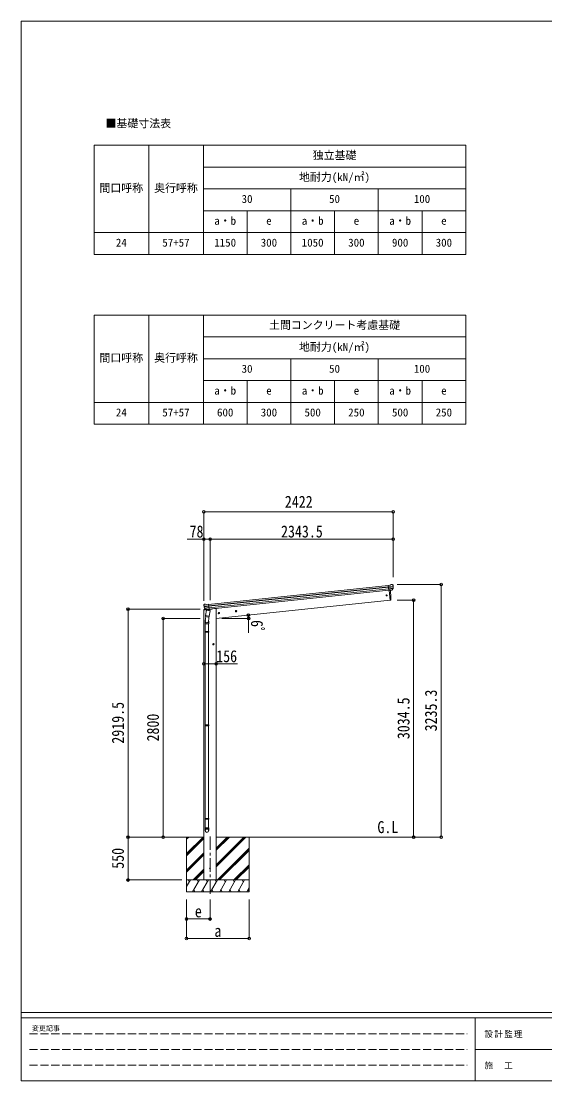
# Model space of a CAD drawing. Units: millimetres at full size, sheet at 1:35; some dimension numbers follow another scale. Extents: x -9837 to 9837, y -6790 to 6790.
# Drawn here: x -9837 to -3134, y -6790 to 6790 of the extents above; entities that cross this region are included whole.
import ezdxf
from ezdxf.enums import TextEntityAlignment as Align

# ---------------------------------------------------------------- set-up
doc = ezdxf.new("R2010")
doc.units = ezdxf.units.MM
doc.header["$LTSCALE"] = 35
doc.header["$PDMODE"] = 32
doc.header["$PDSIZE"] = 35
doc.linetypes.add('CHAIN1', pattern=[8, 5, -1, 1, -1])
doc.linetypes.add('DASHED3', pattern=[4, 3, -1])
for name, color, linetype, lineweight in [('0-0_0', 7, 'Continuous', 9), ('0-1_本体', 5, 'CHAIN1', 9), ('0-3_ELV2', 4, 'Continuous', 9), ('0-6_OTH_LINE', 6, 'Continuous', 9), ('0-9_OUTLINE', 7, 'Continuous', 9), ('0-E_DET2', 7, 'Continuous', 18), ('F-0_240', 7, 'Continuous', 9)]:
    doc.layers.add(name, color=color, linetype=linetype, lineweight=lineweight)
doc.layers.add('0-7_SHAPE', color=7, linetype='Continuous')
doc.styles.add('ＭＳ ゴシック', font='')
doc.styles.get('ＭＳ ゴシック').set_extended_font_data('MS Gothic')

msp = doc.modelspace()

# ---------------------------------------------------------------- linework, layer by layer
at = {"layer": '0-0_0'}
for p, q in [((-7841.8, -3666.05), (-7497.69, -3666.05)), ((-7719.94, -3666.05), (-7719.94, -4366.05)), ((-7719.94, -3877.28), (-7508.71, -3666.05)), ((-7719.94, -3693.43), (-7692.56, -3666.05)), ((-7719.94, -3679.29), (-7706.7, -3666.05)), ((-7342.19, -3666.05), (-5025.65, -3666.05)), ((-7342.19, -4048.31), (-6959.93, -3666.05)), ((-7342.19, -4020.03), (-6988.21, -3666.05)), ((-7342.19, -4034.17), (-6974.07, -3666.05)), ((-7342.19, -3836.18), (-7172.06, -3666.05)), ((-7342.19, -3822.04), (-7186.2, -3666.05)), ((-7342.19, -3807.9), (-7200.34, -3666.05)), ((-6919.94, -3666.05), (-6919.94, -4366.05)), ((-7719.94, -3891.42), (-7497.69, -3669.17)), ((-7719.94, -3905.56), (-7497.69, -3683.31)), ((-7719.94, -4089.41), (-7497.69, -3867.16)), ((-7719.94, -4103.55), (-7497.69, -3881.3)), ((-7719.94, -4117.69), (-7497.69, -3895.45)), ((-7326.08, -4216.05), (-6919.94, -3809.91)), ((-7311.94, -4216.05), (-6919.94, -3824.05)), ((-7297.8, -4216.05), (-6919.94, -3838.2)), ((-7113.95, -4216.05), (-6919.94, -4022.04)), ((-7099.81, -4216.05), (-6919.94, -4036.19)), ((-7085.66, -4216.05), (-6919.94, -4050.33)), ((-7634.45, -4216.05), (-7497.69, -4079.29)), ((-7620.31, -4216.05), (-7497.69, -4093.43)), ((-7606.16, -4216.05), (-7497.69, -4107.58)), ((-6919.94, -4216.05), (-7719.94, -4216.05)), ((-7719.94, -4299.88), (-7671.54, -4216.05)), ((-7686.54, -4242.03), (-7701.54, -4216.05)), ((-7642.67, -4366.05), (-7556.07, -4216.05)), ((-7627.68, -4340.07), (-7612.68, -4366.05)), ((-7571.07, -4242.03), (-7586.07, -4216.05)), ((-7527.2, -4366.05), (-7440.6, -4216.05)), ((-7512.2, -4340.07), (-7497.2, -4366.05)), ((-7455.6, -4242.03), (-7470.6, -4216.05)), ((-7411.73, -4366.05), (-7325.13, -4216.05)), ((-7396.73, -4340.07), (-7381.74, -4366.05)), ((-7340.13, -4242.03), (-7355.13, -4216.05)), ((-7296.26, -4366.05), (-7209.66, -4216.05)), ((-7281.27, -4340.07), (-7266.27, -4366.05)), ((-7224.66, -4242.03), (-7239.66, -4216.05)), ((-7180.79, -4366.05), (-7094.19, -4216.05)), ((-7165.8, -4340.07), (-7150.8, -4366.05)), ((-7124.19, -4216.05), (-7109.19, -4242.03)), ((-7065.32, -4366.05), (-6978.72, -4216.05)), ((-7050.32, -4340.07), (-7035.33, -4366.05)), ((-6993.72, -4242.03), (-7008.72, -4216.05)), ((-6949.85, -4366.05), (-6919.94, -4314.24)), ((-6934.85, -4340.07), (-6919.94, -4365.9)), ((-7719.94, -4366.05), (-6919.94, -4366.05))]:
    msp.add_line(p, q, dxfattribs=at)
at = {"layer": '0-1_本体'}
msp.add_line((-7419.94, -3656.84), (-7419.94, -4416.05), dxfattribs=at)
at = {"layer": '0-3_ELV2'}
for p, q in [((-7437.78, -684.05), (-5138.37, -442.37)), ((-7435.8, -702.94), (-5136.38, -461.26)), ((-7435.37, -707.12), (-5135.94, -465.44)), ((-7433.27, -726.98), (-5133.86, -485.3)), ((-5132.1, -502.04), (-7431.51, -743.72)), ((-5112.06, -437.59), (-5138.58, -440.38)), ((-5131.79, -504.93), (-5138.58, -440.38)), ((-5136.42, -460.91), (-5076.68, -454.63)), ((-5076.2, -460.5), (-5135.8, -466.76)), ((-5077.04, -477.25), (-5134.07, -483.25)), ((-5078.43, -481.91), (-5133.6, -487.71)), ((-5088.44, -500.15), (-5131.82, -504.71)), ((-5131.79, -504.93), (-5121.85, -503.89)), ((-5124.91, -504.21), (-5111.52, -631.6)), ((-5121.85, -503.89), (-5121.57, -503.95)), ((-5121.57, -503.95), (-5096.24, -501.29)), ((-5112.06, -437.59), (-5100.46, -430.62)), ((-5099.23, -430.21), (-5085.74, -428.79)), ((-5096.24, -501.29), (-5095.99, -501.17)), ((-5095.99, -501.17), (-5088.3, -500.36)), ((-5086.99, -498.49), (-5077.54, -480.19)), ((-5085.94, -498.92), (-5075.81, -480.66)), ((-5082.08, -429.88), (-5082.08, -429.87)), ((-5082.08, -429.88), (-5076.9, -434.07)), ((-5075.51, -437.77), (-5075.82, -435.92)), ((-5111.52, -631.6), (-7342.19, -866.05)), ((-5111.52, -631.6), (-5109.47, -631.31)), ((-7499.94, -751.21), (-7500.84, -758.04)), ((-7500.84, -758.04), (-7467.11, -754.5)), ((-7500.23, -692.62), (-7500.31, -690.75)), ((-7498.94, -687.85), (-7499.64, -688.71)), ((-7495.44, -683.53), (-7498.94, -687.85)), ((-7497.69, -4216.05), (-7497.69, -757.71)), ((-7480.43, -746.85), (-7497.28, -748.62)), ((-7435.83, -702.59), (-7495.57, -708.86)), ((-7495.44, -683.53), (-7495.44, -683.53)), ((-7494.82, -714.7), (-7435.22, -708.44)), ((-7492.09, -681.71), (-7492.08, -681.71)), ((-7477.31, -750.26), (-7491.01, -734.51)), ((-7490.52, -730.92), (-7433.49, -724.92)), ((-7476.37, -749.63), (-7489.42, -733.69)), ((-7488.19, -735.19), (-7433.02, -729.39)), ((-7467.01, -750.37), (-7474.7, -751.18)), ((-7474.61, -750.94), (-7431.23, -746.38)), ((-7473.86, -751.18), (-7472.29, -751.02)), ((-7472.29, -751.02), (-7434.75, -747.07)), ((-7466.74, -750.44), (-7467.01, -750.37)), ((-7441.41, -747.77), (-7466.74, -750.44)), ((-7464.51, -684.84), (-7437.99, -682.06)), ((-7441.15, -747.65), (-7441.41, -747.77)), ((-7431.21, -746.61), (-7441.15, -747.65)), ((-7431.21, -746.61), (-7437.99, -682.06)), ((-7434.75, -747.07), (-7433.19, -746.91)), ((-7431.37, -745.03), (-7430.45, -745.22)), ((-7427.09, -750.29), (-7397.82, -747.21)), ((-7392.96, -739.67), (-7393.39, -742.89)), ((-7306.76, -787.41), (-7312.83, -791.82)), ((-7312.83, -791.82), (-7312.05, -799.29)), ((-7312.05, -799.29), (-7305.19, -802.34)), ((-7299.9, -790.46), (-7306.76, -787.41)), ((-7087.96, -764.41), (-7094.04, -768.83)), ((-7094.04, -768.83), (-7093.25, -776.29)), ((-7093.25, -776.29), (-7086.4, -779.34)), ((-7081.11, -767.47), (-7087.96, -764.41)), ((-7376.19, -1188.1), (-7382.69, -1191.85)), ((-7382.69, -1191.85), (-7382.69, -1199.35)), ((-7382.69, -1199.35), (-7376.19, -1203.11)), ((-7369.69, -1191.85), (-7376.19, -1188.1))]:
    msp.add_line(p, q, dxfattribs=at)
for points in [[(-7478.6, -680.29), (-7478.6, -680.29), (-7492.08, -681.71)], [(-7464.51, -684.84), (-7477.31, -680.44), (-7477.31, -680.44)], [(-7342.19, -4216.05), (-7342.19, -737.05), (-7362.19, -737.05), (-7393.05, -740.29)], [(-7305.19, -802.34), (-7299.12, -797.93), (-7299.9, -790.46)], [(-7086.4, -779.34), (-7080.32, -774.93), (-7081.11, -767.47)], [(-7376.19, -1203.11), (-7369.69, -1199.35), (-7369.69, -1191.85)]]:
    msp.add_lwpolyline(points, dxfattribs=at)
for centre, radius in [((-5158.32, -569.05), 6.5), ((-7305.98, -794.88), 8.5), ((-7305.98, -794.88), 7.7), ((-7305.98, -794.88), 6.5), ((-7087.18, -771.88), 8.5), ((-7087.18, -771.88), 7.7), ((-7087.18, -771.88), 6.5), ((-7376.19, -1195.6), 8.5), ((-7376.19, -1195.6), 7.7), ((-7376.19, -1195.6), 6.5), ((-7419.94, -4066.05), 4.5)]:
    msp.add_circle(centre, radius, dxfattribs=at)
for centre, radius, start, end in [((-6007.11, -591.38), 900.99, 357.6414, 5.6433), ((-5098.91, -433.19), 3, 96.02369, 120.97631), ((-5088.55, -497.47), 2.99, 285.2717, 331.00739), ((-5085.22, -433.76), 5, 51.04426, 95.95574), ((-5269.06, -459.42), 192.44, 1.4271, 6.57578), ((-5080.21, -478.81), 3, 332.69111, 354.20009), ((-5276.4, -458.88), 200.2, 354.20009, 359.53883), ((-5031.41, -452.51), 45.32, 182.67122, 185.64518), ((-5076.02, -461.83), 1.35, 95.1605, 97.91927), ((-5073.41, -460.28), 2.74, 179.02151, 184.43412), ((-5078.44, -479.2), 3, 331, 354.13916), ((-5276.4, -458.88), 202, 354.13916, 6), ((-5109.89, -628.34), 3, 278, 357.63919), ((-7299.34, -671.51), 202, 186, 197.86084), ((-7496.96, -751.6), 3, 96, 172.5), ((-7306.4, -673.55), 192.44, 185.42422, 190.5729), ((-7540.29, -716.21), 45.32, 6.35482, 9.32878), ((-7491.56, -686.68), 5, 96.04426, 140.95574), ((-7497.6, -715.07), 2.74, 7.56588, 12.97849), ((-7494.73, -716.05), 1.35, 94.08073, 96.8395), ((-7299.34, -671.51), 200.2, 192.46117, 197.79991), ((-7488.74, -732.54), 3, 197.86084, 221), ((-7487.1, -731.79), 3, 197.79991, 219.30889), ((-7478.29, -683.27), 3, 71.02369, 95.97631), ((-7475.05, -748.3), 2.99, 220.99261, 266.7283), ((-7473.91, -750.69), 0.5, 240.73754, 276), ((-7433.24, -746.41), 0.5, 276, 311.26246), ((-7398.35, -742.24), 5, 276, 352.5)]:
    msp.add_arc(centre, radius, start, end, dxfattribs=at)
for centre, major_axis, ratio, start_param, end_param in [((-5088.75, -497.17), (-0.11, 3), 0.642905, 3.24593831, 4.20392797), ((-5088.62, -497.37), (1.66, -2.51), 0.997631, 5.80419048, 5.89294842), ((-5088.69, -497.26), (3.53, -2.11), 0.650902, 5.25614477, 5.32895537), ((-5086.32, -496.91), (1.08, 3.13), 0.040856, 2.11350352, 2.14162489), ((-5077.77, -437.37), (-0.87, 5.91), 0.020485, 0.67143203, 1.56913061), ((-5083.16, -432.86), (5.88, -1.31), 0.24881, 0.46058498, 0.46410383), ((-5078.78, -436.4), (-2.34, 1.9), 0.995767, 3.98597162, 4.71238898), ((-5274.09, -480.83), (-20.92, 199.05), 0.994373, 4.71137894, 4.7277536), ((-7297.03, -693.45), (-20.92, 199.05), 0.994373, 4.71137894, 4.7277536), ((-7497.31, -690.6), (1.9, 2.34), 0.995767, 1.57079633, 2.29721369), ((-7493.76, -686.22), (-5.48, -2.51), 0.24881, 5.81908147, 5.82260033), ((-7498.1, -691.76), (-0.38, 5.97), 0.020485, 4.7140547, 5.61175327), ((-7297.03, -693.45), (-20.92, 199.05), 0.994373, 1.55543171, 1.57180637), ((-7477.35, -748.22), (-1.71, 2.84), 0.040856, 4.14156042, 4.16968179), ((-7474.92, -747.96), (-0.51, 2.96), 0.642905, 2.07925734, 3.03724699), ((-7474.96, -748.07), (-3.02, -2.79), 0.650902, 0.95422993, 1.02704053), ((-7475.01, -748.19), (-1.1, -2.8), 0.997631, 0.39023689, 0.47899483)]:
    msp.add_ellipse(centre, major_axis=major_axis, ratio=ratio, start_param=start_param, end_param=end_param, dxfattribs=at)
at = {"layer": '0-6_OTH_LINE'}
for p, q in [((-7497.69, 501), (-7497.69, -640.07)), ((-7497.69, 501), (-5076.18, 501)), ((-5076.18, 501), (-5076.18, -336.18)), ((-7497.69, 152), (-7711.22, 152)), ((-7497.69, 152), (-7497.69, -336.18)), ((-7419.69, 152), (-7497.69, 152)), ((-7419.69, 152), (-7419.69, -631.9)), ((-5076.18, 152), (-7419.69, 152)), ((-5076.18, 152), (-5076.18, -336.18)), ((-4461.78, -430.77), (-5025.65, -430.77)), ((-4461.78, -430.77), (-4461.78, -3666.05)), ((-4812.78, -631.6), (-5025.65, -631.6)), ((-4812.78, -631.6), (-4812.78, -3666.05)), ((-8469.94, -3666.05), (-8469.94, -746.56)), ((-8469.94, -746.56), (-7548.19, -746.56)), ((-8020.94, -3666.05), (-8020.94, -866.05)), ((-8020.94, -866.05), (-7548.19, -866.05)), ((-7342.19, -1445.6), (-7497.69, -1445.6)), ((-8469.94, -3666.05), (-7779.55, -3666.05)), ((-8469.94, -4216.05), (-8469.94, -3666.05)), ((-8020.94, -3666.05), (-7779.55, -3666.05)), ((-4812.78, -3666.05), (-5025.65, -3666.05)), ((-4461.78, -3666.05), (-5025.65, -3666.05)), ((-8469.94, -4216.05), (-7779.55, -4216.05)), ((-7719.94, -4966.05), (-7719.94, -4467.05)), ((-7719.94, -4716.05), (-7719.94, -4467.05)), ((-7419.94, -4716.05), (-7419.94, -4467.05)), ((-6919.94, -4966.05), (-6919.94, -4467.05)), ((-7719.94, -4716.05), (-7419.94, -4716.05)), ((-7719.94, -4966.05), (-6919.94, -4966.05))]:
    msp.add_line(p, q, dxfattribs=at)
at = {"layer": '0-6_OTH_LINE', "lineweight": 18}
for p, q in [((-6925.23, -866.1), (-7267.83, -866.1)), ((-6925.23, -866.1), (-6925.23, -1047.6)), ((-7342.19, -1445.6), (-7070.14, -1445.6))]:
    msp.add_line(p, q, dxfattribs=at)
at = {"layer": '0-6_OTH_LINE'}
msp.add_arc((-7163.02, -866.1), 237.79, 0, 10.52987, dxfattribs=at)
for p in [(-7497.69, 501), (-5076.18, 501), (-7497.69, 152), (-7419.69, 152), (-5076.18, 152), (-4461.78, -430.77), (-4812.78, -631.6), (-8469.94, -746.56), (-6929.24, -822.65), (-8020.94, -866.05), (-6925.23, -866.1), (-7497.69, -1445.6), (-7342.19, -1445.6), (-8469.94, -3666.05), (-8020.94, -3666.05), (-4812.78, -3666.05), (-4461.78, -3666.05), (-8469.94, -4216.05), (-7719.94, -4716.05), (-7419.94, -4716.05), (-7719.94, -4966.05), (-6919.94, -4966.05)]:
    msp.add_point(p, dxfattribs=at)
at = {"layer": '0-9_OUTLINE'}
for p, q in [((-7463.87, -759.55), (-7477.23, -825.2)), ((-7473.86, -751.18), (-7433.19, -746.91)), ((-7470.5, -751.49), (-7470.65, -752.21)), ((-7470.04, -753.34), (-7445.28, -763.09)), ((-7418.99, -768.68), (-7463.87, -759.55)), ((-7461.7, -756.63), (-7462.36, -759.86)), ((-7440.89, -748.11), (-7443.81, -762.45)), ((-7432.35, -834.33), (-7418.99, -768.68)), ((-7431.37, -745.03), (-7430.45, -745.22)), ((-7430.45, -745.22), (-7419.25, -762.14)), ((-7419.25, -762.14), (-7420.51, -768.37)), ((-7482.53, -933.37), (-7482.53, -899.02)), ((-7436.53, -933.37), (-7482.53, -933.37)), ((-7480.53, -933.37), (-7480.53, -1030.12)), ((-7474.82, -840.49), (-7480.38, -896.21)), ((-7479.71, -837.45), (-7477.22, -825.2)), ((-7479.5, -838.85), (-7479.5, -838.85)), ((-7478.16, -839.81), (-7437.2, -848.14)), ((-7432.35, -834.33), (-7477.23, -825.2)), ((-7431.92, -832.19), (-7438.57, -899.94)), ((-7438.53, -933.37), (-7438.53, -1030.12)), ((-7436.53, -898.72), (-7436.53, -933.37)), ((-7432.36, -834.33), (-7434.9, -846.8)), ((-7482.53, -1032.12), (-7481.53, -1030.12)), ((-7436.53, -1032.12), (-7482.53, -1032.12)), ((-7436.53, -1040.12), (-7482.53, -1040.12)), ((-7437.53, -1030.12), (-7481.53, -1030.12)), ((-7437.53, -1042.12), (-7481.53, -1042.12)), ((-7480.53, -1042.12), (-7480.53, -2228.31)), ((-7438.53, -1042.12), (-7438.53, -2228.31)), ((-7436.53, -1032.12), (-7437.53, -1030.12)), ((-7436.53, -1040.12), (-7437.53, -1042.12)), ((-7436.53, -1032.12), (-7436.53, -1040.12)), ((-7482.53, -2230.31), (-7481.53, -2228.31)), ((-7436.53, -2230.31), (-7482.53, -2230.31)), ((-7436.53, -2238.31), (-7482.53, -2238.31)), ((-7437.53, -2228.31), (-7481.53, -2228.31)), ((-7437.53, -2240.31), (-7481.53, -2240.31)), ((-7480.53, -2240.31), (-7480.53, -3426.49)), ((-7438.53, -2240.31), (-7438.53, -3426.49)), ((-7436.53, -2230.31), (-7437.53, -2228.31)), ((-7436.53, -2238.31), (-7437.53, -2240.31)), ((-7436.53, -2230.31), (-7436.53, -2238.31)), ((-7482.53, -3428.49), (-7481.53, -3426.49)), ((-7436.53, -3428.49), (-7482.53, -3428.49)), ((-7436.53, -3436.49), (-7482.53, -3436.49)), ((-7437.53, -3426.49), (-7481.53, -3426.49)), ((-7437.53, -3438.49), (-7481.53, -3438.49)), ((-7480.53, -3438.49), (-7480.53, -3548.49)), ((-7438.53, -3438.49), (-7438.53, -3548.49)), ((-7436.53, -3428.49), (-7437.53, -3426.49)), ((-7436.53, -3436.49), (-7437.53, -3438.49)), ((-7436.53, -3428.49), (-7436.53, -3436.49)), ((-7482.53, -3582.64), (-7482.53, -3548.49)), ((-7436.53, -3548.49), (-7482.53, -3548.49)), ((-7436.53, -3582.64), (-7436.53, -3548.49))]:
    msp.add_line(p, q, dxfattribs=at)
for points in [[(-7482.53, -1032.12), (-7482.53, -1040.12), (-7481.53, -1042.12)], [(-7482.53, -2230.31), (-7482.53, -2238.31), (-7481.53, -2240.31)], [(-7482.53, -3428.49), (-7482.53, -3436.49), (-7481.53, -3438.49)]]:
    msp.add_lwpolyline(points, dxfattribs=at)
for centre, radius, start, end in [((-7473.91, -750.69), 0.5, 240.73754, 276), ((-7470.99, -751.39), 0.5, 348.5, 96), ((-7469.67, -752.41), 1, 168.5, 248.5), ((-7444.81, -762.18), 1.03, 242.53897, 344.46569), ((-7440.31, -748.26), 0.604, 93.09842, 164.70595), ((-7433.24, -746.41), 0.5, 276, 311.26246), ((-7452.53, -899.02), 30, 177.45142, 180), ((-7477.81, -837.87), 1.95, 167.54017, 209.97766), ((-7477.76, -837.85), 2, 209.90962, 258.5), ((-7436.8, -846.18), 2, 258.5, 341.96843)]:
    msp.add_arc(centre, radius, start, end, dxfattribs=at)
for centre, major_axis, ratio, start_param, end_param in [((-7459.53, -898.72), (23, 0), 0.996195, 2.62193603, 6.60747969), ((-7459.53, -898.72), (21, 0), 0.996195, 3.02154981, 6.2247991), ((-7459.53, -3580.89), (-23, 0), 0.996195, 3.14159265, 6.28318531), ((-7459.53, -3582.64), (-23, 0), 0.996195, 3.14159265, 6.28318531), ((-7459.53, -3582.64), (0, -23.43), 0.981806, 4.71238898, 7.85398163)]:
    msp.add_ellipse(centre, major_axis=major_axis, ratio=ratio, start_param=start_param, end_param=end_param, dxfattribs=at)
msp.add_ellipse((-7459.53, -3582.64), major_axis=(21, 0), ratio=0.996195, dxfattribs=at)
at = {"layer": '0-E_DET2'}
for p, q in [((-8905.29, 5199.95), (-8905.29, 3799.95)), ((-8905.29, 5199.95), (-4145.29, 5199.95)), ((-8205.29, 5199.95), (-8205.29, 3799.95)), ((-7505.29, 5199.95), (-7505.29, 3799.95)), ((-4145.29, 5199.95), (-4145.29, 3799.95)), ((-7505.29, 4919.95), (-4145.29, 4919.95)), ((-7505.29, 4639.95), (-4145.29, 4639.95)), ((-6385.29, 4639.95), (-6385.29, 3799.95)), ((-5265.29, 4639.95), (-5265.29, 3799.95)), ((-7505.29, 4359.95), (-4145.29, 4359.95)), ((-6945.29, 4359.95), (-6945.29, 3799.95)), ((-5825.29, 4359.95), (-5825.29, 3799.95)), ((-4705.29, 4359.95), (-4705.29, 3799.95)), ((-8905.29, 4079.95), (-4145.29, 4079.95)), ((-8905.29, 3799.95), (-4145.29, 3799.95)), ((-8905.29, 3023.74), (-8905.29, 1623.74)), ((-8905.29, 3023.74), (-4145.29, 3023.74)), ((-8205.29, 3023.74), (-8205.29, 1623.74)), ((-7505.29, 3023.74), (-7505.29, 1623.74)), ((-4145.29, 3023.74), (-4145.29, 1623.74)), ((-7505.29, 2743.74), (-4145.29, 2743.74)), ((-7505.29, 2463.74), (-4145.29, 2463.74)), ((-6385.29, 2463.74), (-6385.29, 1623.74)), ((-5265.29, 2463.74), (-5265.29, 1623.74)), ((-7505.29, 2183.74), (-4145.29, 2183.74)), ((-6945.29, 2183.74), (-6945.29, 1623.74)), ((-5825.29, 2183.74), (-5825.29, 1623.74)), ((-4705.29, 2183.74), (-4705.29, 1623.74)), ((-8905.29, 1903.74), (-4145.29, 1903.74)), ((-8905.29, 1623.74), (-4145.29, 1623.74))]:
    msp.add_line(p, q, dxfattribs=at)
at = {"layer": 'F-0_240', "color": 5}
for p, q in [((-9837.4, 6790), (-9837.4, -6790)), ((-9837.4, 6790), (9342.6, 6790)), ((-9837.4, -5915), (9342.6, -5915)), ((-9837.4, -5985), (6231.38, -5985)), ((-4023.62, -5985), (-4023.62, -6790)), ((-4023.62, -6387.5), (3151.38, -6387.5)), ((-9837.4, -6790), (9342.6, -6790))]:
    msp.add_line(p, q, dxfattribs=at)
at = {"layer": 'F-0_240', "color": 4, "linetype": 'DASHED3'}
for p, q in [((-9732.4, -6186.25), (-4128.62, -6186.25)), ((-9732.4, -6387.5), (-4128.62, -6387.5)), ((-9732.4, -6588.75), (-4128.62, -6588.75))]:
    msp.add_line(p, q, dxfattribs=at)

# ---------------------------------------------------------------- texts
at = {"layer": '0-6_OTH_LINE', "color": 7, "style": 'ＭＳ ゴシック', "width": 0.85}
for s, p in [('2422', (-6461.93, 508)), ('78', (-7681.36, 126.87)), ('2343.5', (-6510.43, 127)), ('156', (-7340.77, -1471.37)), ('e', (-7613.69, -4741.05)), ('a', (-7363.69, -4991.05))]:
    msp.add_text(s, height=154, dxfattribs=at).set_placement(p, align=Align.BOTTOM_LEFT)
for s, rotation, p in [('6ﾟ', 270, (-6940.69, -885.13)), ('3034.5', 90, (-4819.78, -2411.32)), ('3235.3', 90, (-4468.78, -2310.91)), ('2919.5', 90, (-8476.94, -2468.81)), ('2800', 90, (-8027.94, -2441.05)), ('550', 90, (-8476.94, -4072.3))]:
    msp.add_text(s, height=154, rotation=rotation, dxfattribs=at).set_placement(p, align=Align.BOTTOM_LEFT)
at = {"layer": '0-7_SHAPE', "style": 'ＭＳ ゴシック', "width": 0.85}
msp.add_text('G.L', height=154, dxfattribs=at).set_placement((-5276.01, -3661.87), align=Align.BOTTOM_LEFT)
at = {"layer": '0-E_DET2', "style": 'ＭＳ ゴシック'}
for s, p in [('■基礎寸法表', (-8757.87, 5397.96)), ('独立基礎', (-6105.29, 4989.95)), ('地耐力(kN/㎡)', (-6280.29, 4709.95)), ('間口呼称', (-8835.29, 4569.95)), ('奥行呼称', (-8135.29, 4569.95)), ('30', (-7015.29, 4429.95)), ('50', (-5895.29, 4429.95)), ('100', (-4810.29, 4429.95)), ('a・b', (-7365.29, 4149.95)), ('e', (-6700.29, 4149.95)), ('a・b', (-6245.29, 4149.95)), ('e', (-5580.29, 4149.95)), ('a・b', (-5125.29, 4149.95)), ('e', (-4460.29, 4149.95)), ('24', (-8625.29, 3869.95)), ('57+57', (-8030.29, 3869.95)), ('1150', (-7365.29, 3869.95)), ('300', (-6770.29, 3869.95)), ('1050', (-6245.29, 3869.95)), ('300', (-5650.29, 3869.95)), ('900', (-5090.29, 3869.95)), ('300', (-4530.29, 3869.95)), ('土間コンクリート考慮基礎', (-6665.29, 2813.74)), ('地耐力(kN/㎡)', (-6280.29, 2533.74)), ('間口呼称', (-8835.29, 2393.74)), ('奥行呼称', (-8135.29, 2393.74)), ('30', (-7015.29, 2253.74)), ('50', (-5895.29, 2253.74)), ('100', (-4810.29, 2253.74)), ('a・b', (-7365.29, 1973.74)), ('e', (-6700.29, 1973.74)), ('a・b', (-6245.29, 1973.74)), ('e', (-5580.29, 1973.74)), ('a・b', (-5125.29, 1973.74)), ('e', (-4460.29, 1973.74)), ('24', (-8625.29, 1693.74)), ('57+57', (-8030.29, 1693.74)), ('600', (-7330.29, 1693.74)), ('300', (-6770.29, 1693.74)), ('500', (-6210.29, 1693.74)), ('250', (-5650.29, 1693.74)), ('500', (-5090.29, 1693.74)), ('250', (-4530.29, 1693.74))]:
    msp.add_text(s, height=102.6, dxfattribs=at).set_placement(p, align=Align.BOTTOM_LEFT)
at = {"layer": 'F-0_240', "style": 'ＭＳ ゴシック'}
msp.add_text('変更記事', height=64.15, dxfattribs=at).set_placement((-9700.64, -6168.75), align=Align.BOTTOM_LEFT)
at = {"layer": 'F-0_240', "char_height": 76.98, "attachment_point": 7, "style": 'ＭＳ ゴシック'}
for s, insert in [('\\T1.17;設計監理', (-3905.41, -6238.75)), ('\\T1.17;施\u3000工', (-3905.41, -6641.25))]:
    msp.add_mtext(s, dxfattribs=dict(at, insert=insert))

doc.saveas('drawing.dxf')
